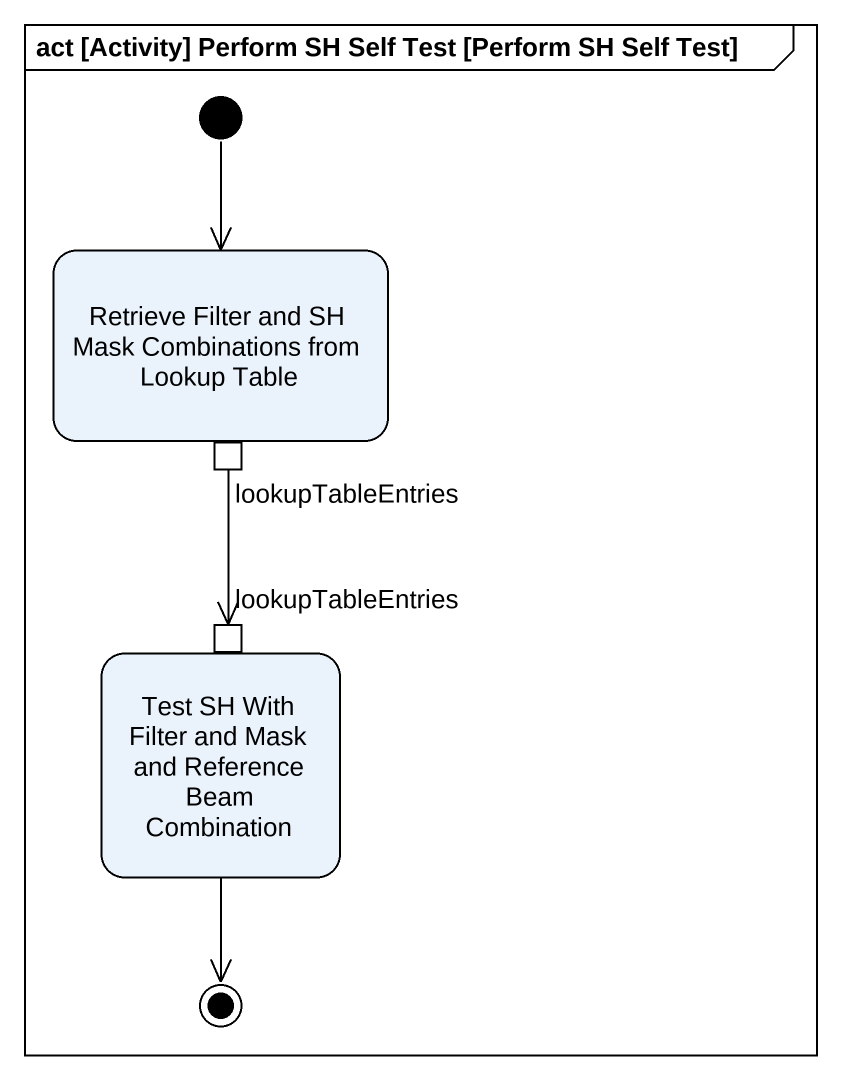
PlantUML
@startuml
mainframe act [Activity] Perform SH Self Test [Perform SH Self Test]
hide empty description
state "Retrieve Filter and SH Mask Combinations from Lookup Table" as Retrieve_Filter_and_SH_Mask {
  state lookupTableEntries <<outputPin>>
}
state "Test SH With Filter and Mask and Reference Beam Combination" as Test_SH_With_Filter_and {
  state "lookupTableEntries" as lookupTableEntries_2 <<inputPin>>
}
[*] --> Retrieve_Filter_and_SH_Mask
lookupTableEntries --> lookupTableEntries_2
Test_SH_With_Filter_and --> [*]
@enduml
